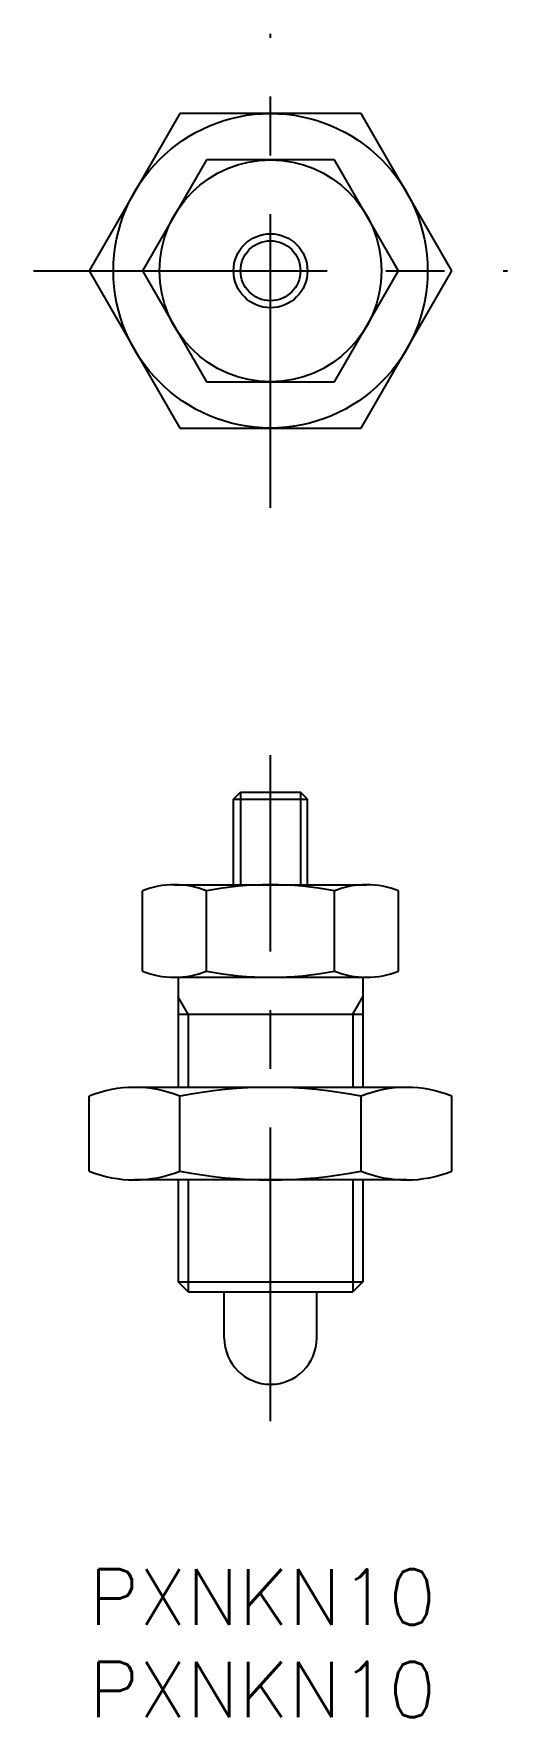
# Model space of a CAD drawing. Extents: x -3 to 22.6, y -8 to 83.
import ezdxf

# ---------------------------------------------------------------- set-up
doc = ezdxf.new("R2010")
doc.units = 0
doc.header["$LTSCALE"] = 0.5
doc.linetypes.add('CENTER', pattern=[50.8, 31.75, -6.35, 6.35, -6.35])
for name, color, linetype in [('MSM_CENTER', 1, 'CENTER'), ('MSM_CONTINUOUS', 7, 'CONTINUOUS'), ('MSM_NARROW', 5, 'CONTINUOUS'), ('MSM_PART_NUMBER', 7, 'CONTINUOUS')]:
    doc.layers.add(name, color=color, linetype=linetype)
doc.styles.get("Standard").update_dxf_attribs({"font": 'txt.shx', "height": 3, "bigfont": 'bigfont.shx'})

# ---------------------------------------------------------------- blocks, each defined once
blk = doc.blocks.new('*U6')
at = {"layer": 'MSM_PART_NUMBER'}
blk.add_text('PXNKN10', height=3, dxfattribs=at).set_placement((0, -3))
blk = doc.blocks.new('*U7')
at = {"layer": 'MSM_PART_NUMBER'}
blk.add_text('PXNKN10', height=3, dxfattribs=at).set_placement((0, -8))

msp = doc.modelspace()

# ---------------------------------------------------------------- linework, layer by layer
at = {"layer": 'MSM_CENTER'}
for p, q in [((9.815, 57.368), (9.815, 82.997)), ((-3, 70.182), (22.63, 70.182)), ((9.815, 8), (9.815, 44))]:
    msp.add_line(p, q, dxfattribs=at)
at = {"layer": 'MSM_CONTINUOUS'}
for p, q in [((4.907, 78.682), (0, 70.182)), ((14.722, 78.682), (4.907, 78.682)), ((19.63, 70.182), (14.722, 78.682)), ((6.351, 76.182), (2.887, 70.182)), ((13.279, 76.182), (6.351, 76.182)), ((16.743, 70.182), (13.279, 76.182)), ((0, 70.182), (4.907, 61.682)), ((2.887, 70.182), (6.351, 64.182)), ((13.279, 64.182), (16.743, 70.182)), ((14.722, 61.682), (19.63, 70.182)), ((6.351, 64.182), (13.279, 64.182)), ((4.907, 61.682), (14.722, 61.682)), ((7.815, 41.621), (8.194, 42)), ((8.194, 42), (11.436, 42)), ((11.815, 41.621), (11.436, 42)), ((7.815, 37), (7.815, 41.621)), ((7.815, 41.621), (11.815, 41.621)), ((11.815, 37), (11.815, 41.621)), ((2.887, 32.336), (2.887, 36.664)), ((4.619, 37), (15.011, 37)), ((6.351, 32.336), (6.351, 36.664)), ((13.279, 32.336), (13.279, 36.664)), ((16.743, 32.336), (16.743, 36.664)), ((4.619, 32), (15.011, 32)), ((4.815, 32), (4.815, 26.047)), ((14.815, 32), (14.815, 26.047)), ((4.815, 30), (14.815, 30)), ((0, 21.524), (0, 25.571)), ((17.176, 26.047), (2.454, 26.047)), ((4.907, 21.524), (4.907, 25.571)), ((14.722, 21.524), (14.722, 25.571)), ((19.63, 21.524), (19.63, 25.571)), ((17.176, 21.047), (2.454, 21.047)), ((4.815, 21.047), (4.815, 15.542)), ((14.815, 21.047), (14.815, 15.542)), ((5.356, 15), (4.815, 15.542)), ((4.815, 15.542), (14.815, 15.542)), ((14.815, 15.542), (14.273, 15)), ((5.356, 15), (14.273, 15)), ((7.315, 12.5), (7.315, 15)), ((12.315, 12.5), (12.315, 15))]:
    msp.add_line(p, q, dxfattribs=at)
for radius in [8.5, 6, 2]:
    msp.add_circle((9.815, 70.182), radius, dxfattribs=at)
for centre, radius, start, end in [((4.619, 32.374), 4.626, 68.01264, 111.98736), ((9.815, 19), 18, 78.9042, 101.0958), ((15.011, 32.374), 4.626, 68.01264, 111.98736), ((4.619, 36.626), 4.626, 248.01264, 291.98736), ((9.815, 50), 18, 258.9042, 281.0958), ((15.011, 36.626), 4.626, 248.01264, 291.98736), ((2.454, 19.493), 6.554, 90, 111.98736), ((2.454, 19.493), 6.554, 68.01264, 90), ((9.815, 0.547), 25.5, 78.9042, 101.0958), ((17.176, 19.493), 6.554, 90, 111.98736), ((17.176, 19.493), 6.554, 68.01264, 90), ((2.454, 27.601), 6.554, 248.01264, 270), ((2.454, 27.601), 6.554, 270, 291.98736), ((9.815, 46.547), 25.5, 258.9042, 281.0958), ((17.176, 27.601), 6.554, 248.01264, 270), ((17.176, 27.601), 6.554, 270, 291.98736), ((9.815, 12.5), 2.5, 180, 0)]:
    msp.add_arc(centre, radius, start, end, dxfattribs=at)
at = {"layer": 'MSM_NARROW'}
for p, q in [((8.194, 42), (8.194, 37)), ((11.436, 42), (11.436, 37)), ((5.356, 30), (4.815, 30.938)), ((14.273, 30), (14.815, 30.938)), ((5.356, 30), (5.356, 26.047)), ((14.273, 30), (14.273, 26.047)), ((5.356, 21.047), (5.356, 15)), ((14.273, 21.047), (14.273, 15))]:
    msp.add_line(p, q, dxfattribs=at)
msp.add_circle((9.815, 70.182), 1.621, dxfattribs=at)

# ---------------------------------------------------------------- block references
at = {"layer": 'MSM_CONTINUOUS'}
for name in ['*U6', '*U7']:
    msp.add_blockref(name, (0, 0), dxfattribs=at)

doc.saveas('drawing.dxf')
